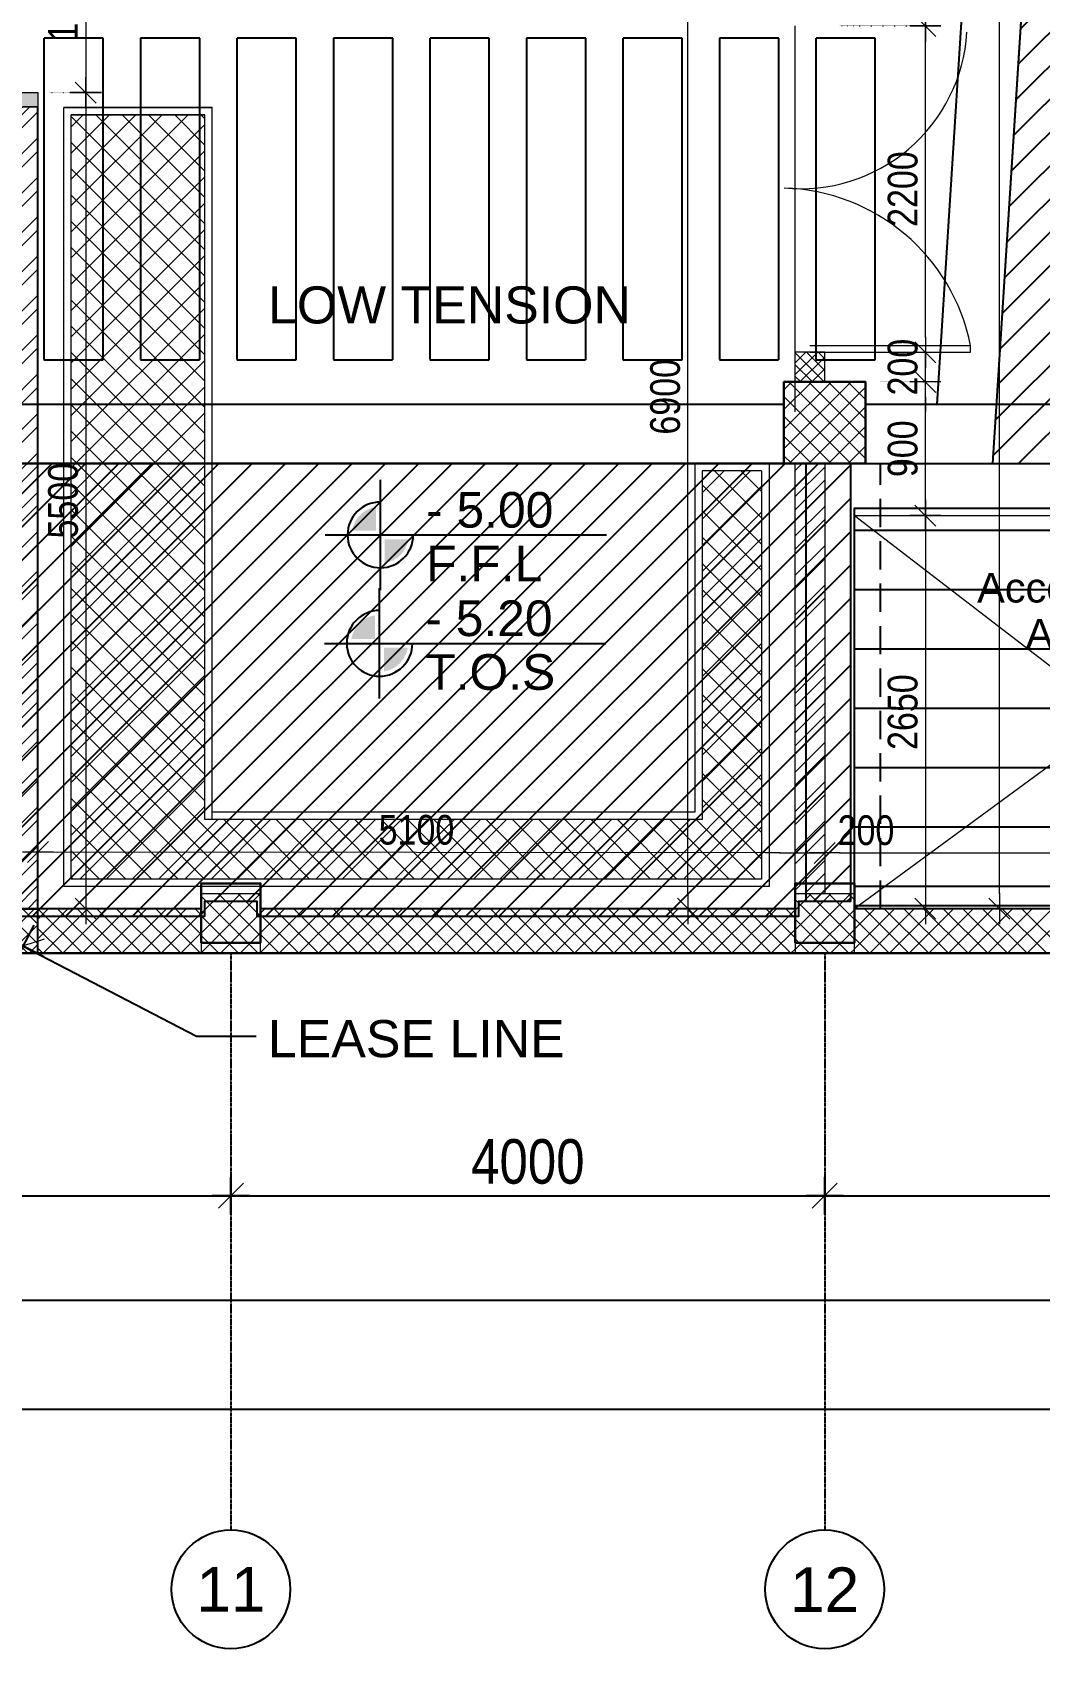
# Model space of a CAD drawing. Header units: inches. Extents: x 676944 to 1044153, y 326920 to 502369.
# Drawn here: x 739310 to 746095, y 361923 to 372816 of the extents above; entities that cross this region are included whole.
import ezdxf
from ezdxf.enums import TextEntityAlignment as Align

# ---------------------------------------------------------------- set-up
doc = ezdxf.new("R2010")
doc.units = ezdxf.units.IN
doc.header["$MEASUREMENT"] = 0
for name, pattern in [('CENTER', [50.8, 31.75, -6.35, 6.35, -6.35]), ('DASHED', [19.05, 12.7, -6.35]), ('DOT2', [3.175, 0, -3.175]), ('HIDDEN', [9.525, 6.35, -3.175])]:
    doc.linetypes.add(name, pattern=pattern)
for name, color, linetype, lineweight in [('A-BLOCK', 43, 'Continuous', 13), ('A-DIMENSION', 7, 'Continuous', 9), ('A-LEVEL', 181, 'Continuous', 9), ('wall hatch', 252, 'Continuous', 0)]:
    doc.layers.add(name, color=color, linetype=linetype, lineweight=lineweight)
for name, color, linetype in [('Axis', 9, 'CENTER'), ('dim-axis', 15, 'Continuous'), ('Layer3', 3, 'DASHED'), ('LEVELS', 181, 'Continuous'), ('S-BEAM', 2, 'Continuous'), ('S-COL-1', 7, 'Continuous'), ('S-HAT', 45, 'Continuous'), ('S-RIBS', 43, 'HIDDEN'), ('S-WALL', 1, 'Continuous'), ('TEXT', 181, 'Continuous'), ('THN', 1, 'Continuous')]:
    doc.layers.add(name, color=color, linetype=linetype)
doc.styles.add('ARIAL', font='ARIALN.TTF')
doc.styles.get("Standard").update_dxf_attribs({"font": 'arial.ttf'})
doc.styles.add('style1', font='arial.ttf')
doc.dimstyles.new('DIM-100', dxfattribs={"dimscale": 150, "dimtxt": 2, "dimasz": 1, "dimexe": 0.75, "dimexo": 1, "dimgap": 0.5, "dimtad": 1, "dimdec": 0, "dimzin": 11, "dimdsep": 46, "dimtxsty": 'ARIAL', "dimblk": 'R', "dimcen": 2.5, "dimdle": 1, "dimclrd": 256, "dimclre": 256, "dimclrt": 256, "dimazin": 0, "dimtfac": 1, "dimtdec": 0, "dimtix": 1, "dimtmove": 2, "dimatfit": 3, "dimldrblk": 'R', "dimtolj": 1, "dimtzin": 3, "dimlwd": -1, "dimlwe": 13, "dimarcsym": 0})
doc.dimstyles.get("Standard").update_dxf_attribs({"dimtxt": 0.18, "dimasz": 0.18, "dimexe": 0.18, "dimexo": 0.0625, "dimgap": 0.09, "dimtad": 0, "dimtih": 1, "dimtoh": 1, "dimdec": 4, "dimzin": 0, "dimdsep": 46, "dimtxsty": 'Standard', "dimcen": 0.09, "dimadec": 0, "dimazin": 0, "dimtfac": 1, "dimtdec": 4, "dimtofl": 0, "dimtmove": 0, "dimatfit": 3, "dimfxl": 1, "dimtolj": 1, "dimtzin": 0, "dimarcsym": 0})
pattern_1 = [(45, (500265.86, -209134.585), (-66.29126, 66.29126), []), (135, (500265.86, -209134.585), (-66.29126, -66.29126), [])]
pattern_2 = [(45, (393264, 521461.99), (-112.2532, 112.2532), [])]

# ---------------------------------------------------------------- blocks, each defined once
blk = doc.blocks.new('R')
for p, q in [((0, -1.05), (0, 1.05)), ((-1.05, 0), (1.05, 0))]:
    blk.add_line(p, q)
at = {"color": 4, "lineweight": 13}
blk.add_line((-0.707, -0.707), (0.707, 0.707), dxfattribs=at)
blk = doc.blocks.new('*D462')
at = {"layer": 'A-DIMENSION', "color": 254, "linetype": 'DOT2', "lineweight": 13, "transparency": 16777216}
for p, q in [((548359, 200134), (548359, 200109)), ((553459, 200128), (553459, 200103))]:
    blk.add_line(p, q, dxfattribs=at)
at = {"layer": 'A-DIMENSION', "color": 254, "transparency": 16777216}
blk.add_line((553359, 200028), (548459, 200034), dxfattribs=at)
at = {"layer": 'Defpoints', "color": 0, "transparency": 16777216}
for p in [(548359, 200034), (548359, 200034), (553459, 200028)]:
    blk.add_point(p, dxfattribs=at)
at = {"layer": 'A-DIMENSION', "color": 254, "transparency": 16777216, "xscale": 100, "yscale": 100, "zscale": 100}
for p, rotation in [((548359, 200034), 179.9359046068555), ((553459, 200028), 359.9359046068555)]:
    blk.add_blockref('R', p, dxfattribs=dict(at, rotation=rotation))
at = {"layer": 'A-DIMENSION', "color": 254, "transparency": 16777216, "insert": (550909, 200183), "char_height": 200, "attachment_point": 5, "rotation": 359.9359, "style": 'ARIAL'}
blk.add_mtext('\\A1;5100', dxfattribs=at)
blk = doc.blocks.new('level')
at = {"layer": 'LEVELS'}
for points in [[(42.7, 3.7), (22.8, 3.7, -0.325023), (42.7, 23.7)], [(70.2, -3.7), (50.2, -3.7), (50.2, -23.7, 0.325023)]]:
    blk.add_hatch(color=256, dxfattribs=at).paths.add_polyline_path(points)
for p, q in [((46.5, -46.5), (46.5, 46.5)), ((0, 0), (236.9, 0))]:
    blk.add_line(p, q, dxfattribs=at)
blk.add_arc((46.5, 0), 27.7, 90, 0, dxfattribs=at)
at = {"layer": 'LEVELS', "style": 'style1', "flags": 8}
for tag, p in [('+0.00', (85, 6.1)), ('F.F.L', (85, -39.1))]:
    blk.add_attdef(tag, p, '', height=30, dxfattribs=at)
blk = doc.blocks.new('*D421')
at = {"layer": 'A-DIMENSION', "color": 254, "linetype": 'DOT2', "lineweight": 13, "transparency": 16777216}
for p, q in [((553459, 200128), (553459, 200103)), ((553659, 200128), (553659, 200103))]:
    blk.add_line(p, q, dxfattribs=at)
at = {"layer": 'A-DIMENSION', "color": 254, "transparency": 16777216}
for p, q in [((553359, 200028), (553259, 200028)), ((553459, 200028), (553659, 200028)), ((553759, 200028), (553859, 200028))]:
    blk.add_line(p, q, dxfattribs=at)
at = {"layer": 'Defpoints', "color": 0, "transparency": 16777216}
for p in [(553459, 200028), (553659, 200028), (553659, 200028)]:
    blk.add_point(p, dxfattribs=at)
at = {"layer": 'A-DIMENSION', "color": 254, "transparency": 16777216, "xscale": 100, "yscale": 100, "zscale": 100}
blk.add_blockref('R', (553459, 200028), dxfattribs=at)
at = {"layer": 'A-DIMENSION', "color": 254, "transparency": 16777216, "xscale": 100, "yscale": 100, "zscale": 100, "rotation": 180}
blk.add_blockref('R', (553659, 200028), dxfattribs=at)
at = {"layer": 'A-DIMENSION', "color": 254, "transparency": 16777216, "insert": (553937, 200180), "char_height": 200, "attachment_point": 5, "style": 'ARIAL'}
blk.add_mtext('\\A1;200', dxfattribs=at)
blk = doc.blocks.new('*D422')
at = {"layer": 'A-DIMENSION', "color": 254, "linetype": 'DOT2', "lineweight": 13, "transparency": 16777216}
for p, q in [((553959, 202302), (554412, 202302)), ((553959, 199652), (554412, 199652))]:
    blk.add_line(p, q, dxfattribs=at)
at = {"layer": 'A-DIMENSION', "color": 254, "transparency": 16777216}
blk.add_line((554337, 202202), (554337, 199752), dxfattribs=at)
at = {"layer": 'Defpoints', "color": 0, "transparency": 16777216}
for p in [(553859, 202302), (553859, 199652), (554337, 199652)]:
    blk.add_point(p, dxfattribs=at)
at = {"layer": 'A-DIMENSION', "color": 254, "transparency": 16777216, "xscale": 100, "yscale": 100, "zscale": 100}
for p, rotation in [((554337, 202302), 90), ((554337, 199652), 270)]:
    blk.add_blockref('R', p, dxfattribs=dict(at, rotation=rotation))
at = {"layer": 'A-DIMENSION', "color": 254, "transparency": 16777216, "insert": (554185, 200977), "char_height": 200, "attachment_point": 5, "rotation": 90, "style": 'ARIAL'}
blk.add_mtext('\\A1;2650', dxfattribs=at)
blk = doc.blocks.new('*D433')
at = {"layer": 'A-DIMENSION', "color": 254, "linetype": 'DOT2', "lineweight": 13, "transparency": 16777216}
for p, q in [((553659, 200128), (553659, 200103)), ((557584, 199452), (557584, 200103))]:
    blk.add_line(p, q, dxfattribs=at)
at = {"layer": 'A-DIMENSION', "color": 254, "transparency": 16777216}
blk.add_line((553759, 200028), (557484, 200028), dxfattribs=at)
at = {"layer": 'Defpoints', "color": 0, "transparency": 16777216}
for p in [(553659, 200028), (557584, 200028), (557584, 199352)]:
    blk.add_point(p, dxfattribs=at)
at = {"layer": 'A-DIMENSION', "color": 254, "transparency": 16777216, "xscale": 100, "yscale": 100, "zscale": 100, "rotation": 180}
blk.add_blockref('R', (553659, 200028), dxfattribs=at)
at = {"layer": 'A-DIMENSION', "color": 254, "transparency": 16777216, "xscale": 100, "yscale": 100, "zscale": 100}
blk.add_blockref('R', (557584, 200028), dxfattribs=at)
at = {"layer": 'A-DIMENSION', "color": 254, "transparency": 16777216, "insert": (555621, 200180), "char_height": 200, "attachment_point": 5, "style": 'ARIAL'}
blk.add_mtext('\\A1;3925', dxfattribs=at)
blk = doc.blocks.new('*D434')
at = {"layer": 'A-DIMENSION', "color": 254, "linetype": 'DOT2', "lineweight": 13, "transparency": 16777216}
for p, q in [((554034, 203202), (554412, 203202)), ((553959, 202302), (554412, 202302))]:
    blk.add_line(p, q, dxfattribs=at)
at = {"layer": 'A-DIMENSION', "color": 254, "transparency": 16777216}
blk.add_line((554337, 202402), (554337, 203102), dxfattribs=at)
at = {"layer": 'Defpoints', "color": 0, "transparency": 16777216}
for p in [(553934, 203202), (554337, 203202), (553859, 202302)]:
    blk.add_point(p, dxfattribs=at)
at = {"layer": 'A-DIMENSION', "color": 254, "transparency": 16777216, "xscale": 100, "yscale": 100, "zscale": 100}
for p, rotation in [((554337, 203202), 90), ((554337, 202302), 270)]:
    blk.add_blockref('R', p, dxfattribs=dict(at, rotation=rotation))
at = {"layer": 'A-DIMENSION', "color": 254, "transparency": 16777216, "insert": (554185, 202752), "char_height": 200, "attachment_point": 5, "rotation": 90, "style": 'ARIAL'}
blk.add_mtext('\\A1;900', dxfattribs=at)
blk = doc.blocks.new('*D435')
at = {"layer": 'A-DIMENSION', "color": 254, "linetype": 'DOT2', "lineweight": 13, "transparency": 16777216}
for p, q in [((553784, 205602), (554412, 205602)), ((554034, 203402), (554412, 203402))]:
    blk.add_line(p, q, dxfattribs=at)
at = {"layer": 'A-DIMENSION', "color": 254, "transparency": 16777216}
blk.add_line((554337, 203502), (554337, 205502), dxfattribs=at)
at = {"layer": 'Defpoints', "color": 0, "transparency": 16777216}
for p in [(553684, 205602), (554337, 205602), (553934, 203402)]:
    blk.add_point(p, dxfattribs=at)
at = {"layer": 'A-DIMENSION', "color": 254, "transparency": 16777216, "xscale": 100, "yscale": 100, "zscale": 100}
for p, rotation in [((554337, 205602), 90), ((554337, 203402), 270)]:
    blk.add_blockref('R', p, dxfattribs=dict(at, rotation=rotation))
at = {"layer": 'A-DIMENSION', "color": 254, "transparency": 16777216, "insert": (554185, 204502), "char_height": 200, "attachment_point": 5, "rotation": 90, "style": 'ARIAL'}
blk.add_mtext('\\A1;2200', dxfattribs=at)
blk = doc.blocks.new('*D436')
at = {"layer": 'A-DIMENSION', "color": 254, "linetype": 'DOT2', "lineweight": 13, "transparency": 16777216}
for p, q in [((553759, 207252), (554412, 207252)), ((553759, 205602), (554412, 205602))]:
    blk.add_line(p, q, dxfattribs=at)
at = {"layer": 'A-DIMENSION', "color": 254, "transparency": 16777216}
blk.add_line((554337, 205702), (554337, 207152), dxfattribs=at)
at = {"layer": 'Defpoints', "color": 0, "transparency": 16777216}
for p in [(553659, 207252), (554337, 207252), (553659, 205602)]:
    blk.add_point(p, dxfattribs=at)
at = {"layer": 'A-DIMENSION', "color": 254, "transparency": 16777216, "xscale": 100, "yscale": 100, "zscale": 100}
for p, rotation in [((554337, 207252), 90), ((554337, 205602), 270)]:
    blk.add_blockref('R', p, dxfattribs=dict(at, rotation=rotation))
at = {"layer": 'A-DIMENSION', "color": 254, "transparency": 16777216, "insert": (554185, 206427), "char_height": 200, "attachment_point": 5, "rotation": 90, "style": 'ARIAL'}
blk.add_mtext('\\A1;1650', dxfattribs=at)
blk = doc.blocks.new('*D440')
at = {"layer": 'A-DIMENSION', "color": 254, "linetype": 'DOT2', "lineweight": 13, "transparency": 16777216}
for p, q in [((552504, 206552), (552812, 206552)), ((552506, 199652), (552812, 199652))]:
    blk.add_line(p, q, dxfattribs=at)
at = {"layer": 'A-DIMENSION', "color": 254, "transparency": 16777216}
blk.add_line((552737, 199752), (552737, 206452), dxfattribs=at)
at = {"layer": 'Defpoints', "color": 0, "transparency": 16777216}
for p in [(552404, 206552), (552737, 206552), (552406, 199652)]:
    blk.add_point(p, dxfattribs=at)
at = {"layer": 'A-DIMENSION', "color": 254, "transparency": 16777216, "xscale": 100, "yscale": 100, "zscale": 100}
for p, rotation in [((552737, 206552), 90), ((552737, 199652), 270)]:
    blk.add_blockref('R', p, dxfattribs=dict(at, rotation=rotation))
at = {"layer": 'A-DIMENSION', "color": 254, "transparency": 16777216, "insert": (552585, 203102), "char_height": 200, "attachment_point": 5, "rotation": 90, "style": 'ARIAL'}
blk.add_mtext('\\A1;6900', dxfattribs=at)
blk = doc.blocks.new('*D513')
at = {"layer": 'A-DIMENSION', "color": 254, "linetype": 'DOT2', "lineweight": 13, "transparency": 16777216}
for p, q in [((548434, 206352), (548756, 206352)), ((548434, 205152), (548756, 205152))]:
    blk.add_line(p, q, dxfattribs=at)
at = {"layer": 'A-DIMENSION', "color": 254, "transparency": 16777216}
blk.add_line((548681, 206252), (548681, 205252), dxfattribs=at)
at = {"layer": 'Defpoints', "color": 0, "transparency": 16777216}
for p in [(548334, 206352), (548334, 205152), (548681, 205152)]:
    blk.add_point(p, dxfattribs=at)
at = {"layer": 'A-DIMENSION', "color": 254, "transparency": 16777216, "xscale": 100, "yscale": 100, "zscale": 100}
for p, rotation in [((548681, 206352), 90), ((548681, 205152), 270)]:
    blk.add_blockref('R', p, dxfattribs=dict(at, rotation=rotation))
at = {"layer": 'A-DIMENSION', "color": 254, "transparency": 16777216, "insert": (548529, 205752), "char_height": 200, "attachment_point": 5, "rotation": 90, "style": 'ARIAL'}
blk.add_mtext('\\A1;1200', dxfattribs=at)
blk = doc.blocks.new('*D514')
at = {"layer": 'A-DIMENSION', "color": 254, "linetype": 'DOT2', "lineweight": 13, "transparency": 16777216}
for p, q in [((548434, 205152), (548756, 205152)), ((548585, 199652), (548606, 199652))]:
    blk.add_line(p, q, dxfattribs=at)
at = {"layer": 'A-DIMENSION', "color": 254, "transparency": 16777216}
blk.add_line((548681, 205052), (548681, 199752), dxfattribs=at)
at = {"layer": 'Defpoints', "color": 0, "transparency": 16777216}
for p in [(548334, 205152), (548681, 199652), (548685, 199652)]:
    blk.add_point(p, dxfattribs=at)
at = {"layer": 'A-DIMENSION', "color": 254, "transparency": 16777216, "xscale": 100, "yscale": 100, "zscale": 100}
for p, rotation in [((548681, 205152), 90), ((548681, 199652), 270)]:
    blk.add_blockref('R', p, dxfattribs=dict(at, rotation=rotation))
at = {"layer": 'A-DIMENSION', "color": 254, "transparency": 16777216, "insert": (548529, 202402), "char_height": 200, "attachment_point": 5, "rotation": 90, "style": 'ARIAL'}
blk.add_mtext('\\A1;5500', dxfattribs=at)
blk = doc.blocks.new('*D395')
at = {"layer": 'A-DIMENSION', "color": 254, "linetype": 'DOT2', "lineweight": 13, "transparency": 16777216}
for p, q in [((554743, 220213), (554761, 220213)), ((554930, 199652), (554911, 199652))]:
    blk.add_line(p, q, dxfattribs=at)
at = {"layer": 'A-DIMENSION', "color": 254, "transparency": 16777216}
blk.add_line((554836, 199752), (554836, 220113), dxfattribs=at)
at = {"layer": 'Defpoints', "color": 0, "transparency": 16777216}
for p in [(554836, 220213), (554843, 220213), (554830, 199652)]:
    blk.add_point(p, dxfattribs=at)
at = {"layer": 'A-DIMENSION', "color": 254, "transparency": 16777216, "xscale": 100, "yscale": 100, "zscale": 100}
for p, rotation in [((554836, 220213), 90), ((554836, 199652), 270)]:
    blk.add_blockref('R', p, dxfattribs=dict(at, rotation=rotation))
at = {"layer": 'A-DIMENSION', "color": 254, "transparency": 16777216, "insert": (554684, 209932), "char_height": 200, "attachment_point": 5, "rotation": 90, "style": 'ARIAL'}
blk.add_mtext('\\A1;20560', dxfattribs=at)
blk = doc.blocks.new('*D394')
at = {"layer": 'A-DIMENSION', "color": 254, "transparency": 16777216}
for p, q in [((554337, 203502), (554337, 203602)), ((554337, 203202), (554337, 203402)), ((554337, 203102), (554337, 203002))]:
    blk.add_line(p, q, dxfattribs=at)
at = {"layer": 'A-DIMENSION', "color": 254, "linetype": 'DOT2', "lineweight": 13, "transparency": 16777216}
for p, q in [((554332, 203402), (554412, 203402)), ((554034, 203202), (554412, 203202))]:
    blk.add_line(p, q, dxfattribs=at)
at = {"layer": 'Defpoints', "color": 0, "transparency": 16777216}
for p in [(554232, 203402), (554337, 203402), (553934, 203202)]:
    blk.add_point(p, dxfattribs=at)
at = {"layer": 'A-DIMENSION', "color": 254, "transparency": 16777216, "xscale": 100, "yscale": 100, "zscale": 100}
for p, rotation in [((554337, 203402), 270), ((554337, 203202), 90)]:
    blk.add_blockref('R', p, dxfattribs=dict(at, rotation=rotation))
at = {"layer": 'A-DIMENSION', "color": 254, "transparency": 16777216, "insert": (554185, 203302), "char_height": 200, "attachment_point": 5, "rotation": 90, "style": 'ARIAL'}
blk.add_mtext('\\A1;200', dxfattribs=at)
blk = doc.blocks.new('*D359')
at = {"layer": 'Defpoints', "color": 0, "transparency": 16777216}
for p in [(203739, 412524), (251664, 412600), (251664, 412524)]:
    blk.add_point(p, dxfattribs=at)
at = {"layer": 'dim-axis', "linetype": 'DOT2', "lineweight": 13, "transparency": 16777216}
for p, q in [((203739, 412674), (203739, 412712)), ((251664, 412674), (251664, 412712))]:
    blk.add_line(p, q, dxfattribs=at)
at = {"layer": 'dim-axis', "transparency": 16777216}
blk.add_line((203859, 412600), (251544, 412600), dxfattribs=at)
at = {"layer": 'dim-axis', "transparency": 16777216, "xscale": 120, "yscale": 120, "zscale": 120, "rotation": 180}
blk.add_blockref('R', (203739, 412600), dxfattribs=at)
at = {"layer": 'dim-axis', "transparency": 16777216, "xscale": 120, "yscale": 120, "zscale": 120}
blk.add_blockref('R', (251664, 412600), dxfattribs=at)
at = {"layer": 'dim-axis', "transparency": 16777216, "insert": (227701, 412828), "char_height": 300, "attachment_point": 5, "style": 'ARIAL'}
blk.add_mtext('\\A1;47925', dxfattribs=at)
blk = doc.blocks.new('*D360')
at = {"layer": 'Defpoints', "color": 0, "transparency": 16777216}
for p in [(201546, 411788), (251664, 411864), (251664, 411788)]:
    blk.add_point(p, dxfattribs=at)
at = {"layer": 'dim-axis', "linetype": 'DOT2', "lineweight": 13, "transparency": 16777216}
for p, q in [((201546, 411938), (201546, 411976)), ((251664, 411938), (251664, 411976))]:
    blk.add_line(p, q, dxfattribs=at)
at = {"layer": 'dim-axis', "transparency": 16777216}
blk.add_line((201666, 411864), (251544, 411864), dxfattribs=at)
at = {"layer": 'dim-axis', "transparency": 16777216, "xscale": 120, "yscale": 120, "zscale": 120, "rotation": 180}
blk.add_blockref('R', (201546, 411864), dxfattribs=at)
at = {"layer": 'dim-axis', "transparency": 16777216, "xscale": 120, "yscale": 120, "zscale": 120}
blk.add_blockref('R', (251664, 411864), dxfattribs=at)
at = {"layer": 'dim-axis', "transparency": 16777216, "insert": (226605, 412092), "char_height": 300, "attachment_point": 5, "style": 'ARIAL'}
blk.add_mtext('\\A1;50118', dxfattribs=at)
blk = doc.blocks.new('*D373')
at = {"layer": 'Defpoints', "color": 0, "transparency": 16777216}
for p in [(239739, 414252), (243739, 414252), (243739, 413303)]:
    blk.add_point(p, dxfattribs=at)
at = {"layer": 'dim-axis', "linetype": 'DOT2', "lineweight": 13, "transparency": 16777216}
for p, q in [((239739, 414102), (239739, 413191)), ((243739, 414102), (243739, 413191))]:
    blk.add_line(p, q, dxfattribs=at)
at = {"layer": 'dim-axis', "transparency": 16777216}
blk.add_line((239859, 413303), (243619, 413303), dxfattribs=at)
at = {"layer": 'dim-axis', "transparency": 16777216, "xscale": 120, "yscale": 120, "zscale": 120, "rotation": 180}
blk.add_blockref('R', (239739, 413303), dxfattribs=at)
at = {"layer": 'dim-axis', "transparency": 16777216, "xscale": 120, "yscale": 120, "zscale": 120}
blk.add_blockref('R', (243739, 413303), dxfattribs=at)
at = {"layer": 'dim-axis', "transparency": 16777216, "insert": (241739, 413532), "char_height": 300, "attachment_point": 5, "style": 'ARIAL'}
blk.add_mtext('\\A1;4000', dxfattribs=at)
blk = doc.blocks.new('*D374')
at = {"layer": 'Defpoints', "color": 0, "transparency": 16777216}
for p in [(243739, 414252), (247739, 414252), (247739, 413303)]:
    blk.add_point(p, dxfattribs=at)
at = {"layer": 'dim-axis', "linetype": 'DOT2', "lineweight": 13, "transparency": 16777216}
for p, q in [((243739, 414102), (243739, 413191)), ((247739, 414102), (247739, 413191))]:
    blk.add_line(p, q, dxfattribs=at)
at = {"layer": 'dim-axis', "transparency": 16777216}
blk.add_line((243859, 413303), (247619, 413303), dxfattribs=at)
at = {"layer": 'dim-axis', "transparency": 16777216, "xscale": 120, "yscale": 120, "zscale": 120, "rotation": 180}
blk.add_blockref('R', (243739, 413303), dxfattribs=at)
at = {"layer": 'dim-axis', "transparency": 16777216, "xscale": 120, "yscale": 120, "zscale": 120}
blk.add_blockref('R', (247739, 413303), dxfattribs=at)
at = {"layer": 'dim-axis', "transparency": 16777216, "insert": (245739, 413532), "char_height": 300, "attachment_point": 5, "style": 'ARIAL'}
blk.add_mtext('\\A1;4000', dxfattribs=at)
blk = doc.blocks.new('*D375')
at = {"layer": 'Defpoints', "color": 0, "transparency": 16777216}
for p in [(251663, 414937), (247739, 414252), (251663, 413303)]:
    blk.add_point(p, dxfattribs=at)
at = {"layer": 'dim-axis', "linetype": 'DOT2', "lineweight": 13, "transparency": 16777216}
for p, q in [((251663, 414787), (251663, 413191)), ((247739, 414102), (247739, 413191))]:
    blk.add_line(p, q, dxfattribs=at)
at = {"layer": 'dim-axis', "transparency": 16777216}
blk.add_line((247859, 413303), (251543, 413303), dxfattribs=at)
at = {"layer": 'dim-axis', "transparency": 16777216, "xscale": 120, "yscale": 120, "zscale": 120, "rotation": 180}
blk.add_blockref('R', (247739, 413303), dxfattribs=at)
at = {"layer": 'dim-axis', "transparency": 16777216, "xscale": 120, "yscale": 120, "zscale": 120}
blk.add_blockref('R', (251663, 413303), dxfattribs=at)
at = {"layer": 'dim-axis', "transparency": 16777216, "insert": (249701, 413532), "char_height": 300, "attachment_point": 5, "style": 'ARIAL'}
blk.add_mtext('\\A1;3925', dxfattribs=at)
blk = doc.blocks.new('CEILING PLAN')
at = {"layer": 'S-HAT'}
h = blk.add_hatch(dxfattribs=at)
h.set_pattern_fill('ANSI31', color=254, scale=50, style=0)
h.set_pattern_definition(pattern_2)
h.paths.add_polyline_path([(436418, 465254), (437484, 465186), (437662, 468150), (437618, 468152), (437641, 468502), (437740, 468495), (437988, 472350), (437888, 472356), (437910, 472706), (437960, 472702), (438185, 476200), (438257, 476554), (438158, 476560), (438161, 476612), (435528, 476987), (434133, 455223), (436839, 455223), (436816, 455646), (436865, 455623), (437087, 459093), (436987, 459099), (437013, 459498), (437113, 459492), (437397, 463140), (437347, 463143), (437414, 464189), (436354, 464257)])
h = blk.add_hatch(dxfattribs=at)
h.set_pattern_fill('ANSI31', color=254, scale=50, style=0)
h.set_pattern_definition(pattern_2)
h.paths.add_polyline_path([(387566, 455223), (387516, 455223), (387316, 455223), (387265, 455223), (387246, 454923), (387066, 452173), (388828, 452173), (388828, 452273), (389178, 452273), (389178, 452173), (392828, 452173), (392828, 452273), (393178, 452273), (393178, 452173), (396828, 452173), (396828, 452273), (397178, 452273), (397178, 452173), (400828, 452173), (400828, 452273), (401178, 452273), (401178, 452173), (404828, 452173), (404828, 452273), (405178, 452273), (405178, 452173), (408828, 452173), (408828, 452273), (409178, 452273), (409178, 452173), (412828, 452173), (412828, 452273), (413178, 452273), (413178, 452173), (416828, 452173), (416828, 452273), (417178, 452273), (417178, 452173), (420828, 452173), (420828, 452273), (421178, 452273), (421178, 452173), (424828, 452173), (424828, 452273), (425178, 452273), (425178, 452173), (428828, 452173), (428828, 452273), (429178, 452273), (429178, 452173), (432828, 452173), (432828, 452273), (433178, 452273), (433178, 455223)])
h = blk.add_hatch(dxfattribs=at)
h.set_pattern_fill('_USER', color=254, scale=400, pattern_type=0)
h.set_pattern_definition([(0, (393264, 521462), (0, 400), [])])
h.paths.add_polyline_path([(436828, 452243), (437000, 454923), (433203, 454923), (433203, 452243)])
at = {"layer": 'Layer3', "color": 254, "linetype": 'HIDDEN'}
blk.add_line((433243, 454923), (436820, 454923), dxfattribs=at)
at = {"layer": 'S-BEAM', "color": 254, "linetype": 'ByBlock'}
for p, q in [((434245, 463223), (433758, 455623)), ((434646, 463223), (434133, 455223))]:
    blk.add_line(p, q, dxfattribs=at)
at = {"layer": 'S-BEAM', "color": 254}
for p, q in [((425328, 455623), (432728, 455623)), ((433278, 455623), (436865, 455623)), ((387315, 455223), (436839, 455223)), ((432878, 452273), (432878, 455223)), ((433178, 452273), (433178, 455223))]:
    blk.add_line(p, q, dxfattribs=at)
at = {"layer": 'S-BEAM', "color": 254, "linetype": 'HIDDEN', "ltscale": 30}
blk.add_line((433378, 452223), (433378, 455223), dxfattribs=at)
at = {"layer": 'S-COL-1', "color": 254, "lineweight": 30}
for points in [[(432728, 455223), (433278, 455223), (433278, 455773), (432728, 455773)], [(428803, 451993), (429203, 451993), (429203, 452393), (428803, 452393)], [(432803, 451993), (433203, 451993), (433203, 452393), (432803, 452393)]]:
    blk.add_lwpolyline(points, close=True, dxfattribs=at)
at = {"layer": 'S-HAT', "color": 254}
for points in [[(435528, 476987), (434133, 455223), (436839, 455223), (436885, 455941), (436885, 455941), (437087, 459093), (436987, 459099), (437013, 459498), (437113, 459492), (437397, 463140), (437347, 463143), (437392, 463842)], [(417178, 452173), (420828, 452173), (420828, 452273), (421178, 452273), (421178, 452173), (424828, 452173), (424828, 452273), (425178, 452273), (425178, 452173), (428828, 452173), (428828, 452273), (429178, 452273), (429178, 452173), (432828, 452173), (432828, 452273), (433178, 452273), (433178, 455223), (432728, 455223), (387566, 455223)]]:
    blk.add_lwpolyline(points, dxfattribs=at)
at = {"layer": 'S-RIBS', "color": 254, "ltscale": 0.4}
for points in [[(428143, 458090), (427743, 458090), (427743, 455923), (428143, 455923)], [(428793, 458090), (428393, 458090), (428393, 455923), (428793, 455923)], [(429443, 458090), (429043, 458090), (429043, 455923), (429443, 455923)], [(430093, 458090), (429693, 458090), (429693, 455923), (430093, 455923)], [(430743, 458090), (430343, 458090), (430343, 455923), (430743, 455923)], [(431393, 458090), (430993, 458090), (430993, 455923), (431393, 455923)], [(432043, 458090), (431643, 458090), (431643, 455923), (432043, 455923)], [(432693, 458090), (432293, 458090), (432293, 455923), (432693, 455923)], [(433343, 458090), (432943, 458090), (432943, 455923), (433343, 455923)]]:
    blk.add_lwpolyline(points, close=True, dxfattribs=at)
at = {"layer": 'S-WALL', "color": 254}
blk.add_lwpolyline([(436928, 451923), (386799, 451923), (389094, 486949), (438720, 479866)], close=True, dxfattribs=at)
for points in [[(436839, 455223), (436647, 452223), (433203, 452223)], [(428803, 452223), (425203, 452223)], [(432803, 452223), (429203, 452223)]]:
    blk.add_lwpolyline(points, dxfattribs=at)
at = {"layer": 'THN', "color": 254}
blk.add_lwpolyline([(437000, 454923), (436828, 452243), (433203, 452243), (433203, 454923)], close=True, dxfattribs=at)
blk = doc.blocks.new('SDFGBS')
at = {"layer": 'A-DIMENSION'}
h = blk.add_hatch(dxfattribs=at)
h.set_pattern_fill('ANSI35', color=254, scale=500)
h.set_pattern_definition([(45, (552314.21, 217329.53), (-88.3883, 88.3883), []), (45, (552402.6, 217329.53), (-88.3883, 88.3883), [156.25, -31.25, 0, -31.25])])
edge = h.paths.add_edge_path(flags=17)
edge.add_line((553946.3, 227821), (553748.4, 227849.3))
edge.add_line((553748.4, 227849.3), (552636.7, 220060.7))
edge.add_line((552636.7, 220060.7), (552850.2, 220030.2))
edge.add_line((552850.2, 220030.2), (553946.3, 227821))
edge.add_line((553946.3, 227821), (553748.4, 227849.3))
h.paths.add_polyline_path([(553946.3, 227821), (553748.4, 227849.3), (552636.7, 220060.7), (552850.2, 220030.2)], flags=17)
h.paths.add_polyline_path([(552122.2, 216511.9), (552150.4, 216709.9), (548158.7, 217279.6), (548158.7, 217118.1), (548158.7, 217081.1), (548158.7, 206352.4), (548358.7, 206352.4), (548358.7, 217049)])
h.paths.add_polyline_path([(552440.3, 217325.1), (552242.3, 217353.3), (552206.9, 217105.8), (552404.9, 217077.6)])
h.paths.add_polyline_path([(548158.7, 205052.4), (548358.7, 205055.3), (548358.7, 205152.4), (548158.7, 205152.4)])
h = blk.add_hatch(dxfattribs=at)
h.set_pattern_fill('ANSI37', color=254, scale=1000)
h.set_pattern_definition([(45, (-9484.03, -205049.73), (-88.388348, 88.388348), []), (135, (-9484.03, -205049.73), (-88.388348, -88.388348), [])])
h.paths.add_polyline_path([(553233.7, 202602.4), (553233.7, 199852.4), (548583.7, 199852.4), (548583.7, 205002.4), (549483.7, 205002.4), (549483.7, 200252.4), (552833.7, 200252.4), (552833.7, 202602.4)])
h = blk.add_hatch(dxfattribs=at)
h.set_pattern_fill('ANSI37,_O', color=254, scale=450)
h.set_pattern_definition([(45, (500265.856, -209134.585), (-39.7747564, 39.7747564), []), (135, (500265.856, -209134.585), (-39.7747564, -39.7747564), [])])
h.paths.add_polyline_path([(553658.7, 203402.4), (553458.7, 203402.4), (553458.7, 203202.4), (553658.7, 203202.4)])
h = blk.add_hatch(dxfattribs=at)
h.set_pattern_fill('ANSI37', color=254, scale=750)
h.set_pattern_definition(pattern_1)
h.paths.add_polyline_path([(553384.4, 202652.4), (553934.4, 202652.4), (553934.4, 203202.4), (553384.4, 203202.4)])
h = blk.add_hatch(dxfattribs=at)
h.set_pattern_fill('ANSI32', color=254, scale=500)
h.set_pattern_definition([(45, (500265.86, -209134.59), (-132.58252, 132.58252), []), (45, (500354.24, -209134.59), (-132.58252, 132.58252), [])])
h.paths.add_polyline_path([(553458.7, 199752.4), (553658.1, 199744.5), (553658.1, 202644.5), (553458.7, 202652.4)])
h = blk.add_hatch(dxfattribs=at)
h.set_pattern_fill('ANSI37', color=254, scale=750)
h.set_pattern_definition([(45, (500265.23, -209134.585), (-66.29126, 66.29126), []), (135, (500265.23, -209134.585), (-66.29126, -66.29126), [])])
h.paths.add_polyline_path([(549458.7, 199352.4), (549858.7, 199352.4), (549858.7, 199752.4), (549458.7, 199752.4)])
h = blk.add_hatch(dxfattribs=at)
h.set_pattern_fill('ANSI37', color=254, scale=750)
h.set_pattern_definition(pattern_1)
h.paths.add_polyline_path([(553459.4, 199352.4), (553859.4, 199352.4), (553859.4, 199752.4), (553459.4, 199752.4)])
at = {"color": 254, "linetype": 'Continuous', "ltscale": 100}
blk.add_lwpolyline([(548358.7, 199352.4), (548358.7, 205055.3), (548158.7, 205052.4), (546609.2, 205052.4), (546609.2, 211052.4), (542748.5, 211052.4), (542748.5, 217853.6), (543751.9, 217706.5), (543785.2, 217903.8), (544329.2, 221715.1), (545372.1, 229020.7), (545414.4, 229317.7), (509749.2, 234378), (508982.7, 222668.9), (530759.5, 219560.9), (530757.7, 213002.3), (529859.4, 213002.3), (529859.4, 212802.4), (529859.4, 209552.4), (521809.4, 209552.4), (521809.4, 209352.4), (521809.4, 199352.4), (548358.7, 199352.4)], dxfattribs=at)
at = {"layer": 'A-DIMENSION', "color": 254}
for p, q in [((553458.7, 205602.4), (553458.7, 203000.2)), ((548358.7, 205152.4), (548358.7, 199652.4)), ((548533.7, 199802.4), (548533.7, 205052.4)), ((548533.7, 205052.4), (549533.7, 205052.4)), ((548533.7, 199802.4), (548533.7, 205052.4)), ((549533.7, 205052.4), (548533.7, 205052.4)), ((549533.7, 200302.4), (549533.7, 205052.4)), ((549533.7, 200252.4), (549533.7, 205052.4)), ((548583.7, 199852.4), (548583.7, 205002.4)), ((548583.7, 205002.4), (549483.7, 205002.4)), ((548583.7, 199852.4), (548583.7, 205002.4)), ((549483.7, 205002.4), (548583.7, 205002.4)), ((549483.7, 200252.4), (549483.7, 205002.4)), ((549483.7, 200252.4), (549483.7, 205002.4)), ((552783.7, 202652.4), (552783.7, 200302.4)), ((553283.7, 202652.4), (552783.7, 202652.4)), ((553283.7, 202652.4), (553283.7, 199802.4)), ((553458.7, 202652.4), (553458.7, 199752.4)), ((553658.7, 202652.4), (553658.7, 199752.4)), ((552833.7, 202602.4), (552833.7, 200252.4)), ((553233.7, 202602.4), (552833.7, 202602.4)), ((553233.7, 202602.4), (553233.7, 199852.4)), ((557472.1, 202302.4), (553859.4, 199652.4)), ((553859.4, 202302.4), (557302.7, 199652.4)), ((552833.7, 200252.4), (549483.7, 200252.4)), ((552833.7, 200252.4), (549483.7, 200252.4)), ((552783.7, 200302.4), (549533.7, 200302.4)), ((552783.7, 200302.4), (549533.7, 200302.4)), ((553283.7, 199802.4), (548533.7, 199802.4)), ((553283.7, 199802.4), (548533.7, 199802.4)), ((553233.7, 199852.4), (548583.7, 199852.4)), ((553233.7, 199852.4), (548583.7, 199852.4)), ((548658.2, 199352.4), (548358.2, 199652.4)), ((548358.7, 199582.8), (548428.4, 199652.4)), ((548358.7, 199450.2), (548561, 199652.4)), ((548393.6, 199352.4), (548693.6, 199652.4)), ((548790.8, 199352.4), (548490.8, 199652.4)), ((548526.2, 199352.4), (548826.2, 199652.4)), ((548923.4, 199352.4), (548623.4, 199652.4)), ((548658.7, 199352.4), (548958.7, 199652.4)), ((549056, 199352.4), (548756, 199652.4)), ((548791.3, 199352.4), (549091.3, 199652.4)), ((549188.5, 199352.4), (548888.5, 199652.4)), ((548923.9, 199352.4), (549223.9, 199652.4)), ((549321.1, 199352.4), (549021.1, 199652.4)), ((549056.5, 199352.4), (549356.5, 199652.4)), ((549453.7, 199352.4), (549153.7, 199652.4)), ((549189.1, 199352.4), (549459.4, 199622.7)), ((549459.4, 199479.3), (549286.3, 199652.4)), ((549459.4, 199611.9), (549418.9, 199652.4)), ((549859.4, 199625), (549886.8, 199652.4)), ((549859.4, 199492.4), (550019.4, 199652.4)), ((549859.4, 199359.8), (550152, 199652.4)), ((550116.6, 199352.4), (549859.4, 199609.7)), ((550249.2, 199352.4), (549949.2, 199652.4)), ((549984.6, 199352.4), (550284.6, 199652.4)), ((550381.8, 199352.4), (550081.8, 199652.4)), ((550117.2, 199352.4), (550417.2, 199652.4)), ((550514.4, 199352.4), (550214.4, 199652.4)), ((550249.7, 199352.4), (550549.7, 199652.4)), ((550646.9, 199352.4), (550346.9, 199652.4)), ((550382.3, 199352.4), (550682.3, 199652.4)), ((550779.5, 199352.4), (550479.5, 199652.4)), ((550514.9, 199352.4), (550814.9, 199652.4)), ((550912.1, 199352.4), (550612.1, 199652.4)), ((550647.5, 199352.4), (550947.5, 199652.4)), ((551044.7, 199352.4), (550744.7, 199652.4)), ((550780.1, 199352.4), (551080.1, 199652.4)), ((551177.3, 199352.4), (550877.3, 199652.4)), ((550912.6, 199352.4), (551212.6, 199652.4)), ((551309.9, 199352.4), (551009.9, 199652.4)), ((551045.2, 199352.4), (551345.2, 199652.4)), ((551442.4, 199352.4), (551142.4, 199652.4)), ((551177.8, 199352.4), (551477.8, 199652.4)), ((551575, 199352.4), (551275, 199652.4)), ((551310.4, 199352.4), (551610.4, 199652.4)), ((551707.6, 199352.4), (551407.6, 199652.4)), ((551443, 199352.4), (551743, 199652.4)), ((551840.2, 199352.4), (551540.2, 199652.4)), ((551575.6, 199352.4), (551875.6, 199652.4)), ((551972.8, 199352.4), (551672.8, 199652.4)), ((551708.1, 199352.4), (552008.1, 199652.4)), ((552105.4, 199352.4), (551805.4, 199652.4)), ((551840.7, 199352.4), (552140.7, 199652.4)), ((552237.9, 199352.4), (551937.9, 199652.4)), ((551973.3, 199352.4), (552273.3, 199652.4)), ((552370.5, 199352.4), (552070.5, 199652.4)), ((552105.9, 199352.4), (552405.9, 199652.4)), ((552503.1, 199352.4), (552203.1, 199652.4)), ((552238.5, 199352.4), (552538.5, 199652.4)), ((552635.7, 199352.4), (552335.7, 199652.4)), ((552371.1, 199352.4), (552671.1, 199652.4)), ((552768.3, 199352.4), (552468.3, 199652.4)), ((552503.6, 199352.4), (552803.6, 199652.4)), ((552900.8, 199352.4), (552600.8, 199652.4)), ((552636.2, 199352.4), (552936.2, 199652.4)), ((553033.4, 199352.4), (552733.4, 199652.4)), ((552768.8, 199352.4), (553068.8, 199652.4)), ((553166, 199352.4), (552866, 199652.4)), ((552901.4, 199352.4), (553201.4, 199652.4)), ((553298.6, 199352.4), (552998.6, 199652.4)), ((553034, 199352.4), (553334, 199652.4)), ((553431.2, 199352.4), (553131.2, 199652.4)), ((553166.6, 199352.4), (553459.4, 199645.3)), ((553459.4, 199456.8), (553263.8, 199652.4)), ((553459.4, 199589.4), (553396.3, 199652.4)), ((553859.4, 199647.5), (553864.3, 199652.4)), ((553859.4, 199514.9), (553996.9, 199652.4)), ((553859.4, 199382.3), (554129.5, 199652.4)), ((554094.1, 199352.4), (553859.4, 199587.2)), ((554226.7, 199352.4), (553926.7, 199652.4)), ((553962, 199352.4), (554262, 199652.4)), ((554359.3, 199352.4), (554059.3, 199652.4)), ((554094.6, 199352.4), (554394.6, 199652.4)), ((554491.8, 199352.4), (554191.8, 199652.4)), ((554227.2, 199352.4), (554527.2, 199652.4)), ((554624.4, 199352.4), (554324.4, 199652.4)), ((554359.8, 199352.4), (554659.8, 199652.4)), ((554757, 199352.4), (554457, 199652.4)), ((554492.4, 199352.4), (554792.4, 199652.4)), ((554889.6, 199352.4), (554589.6, 199652.4)), ((554625, 199352.4), (554925, 199652.4)), ((555022.2, 199352.4), (554722.2, 199652.4)), ((554757.5, 199352.4), (555057.5, 199652.4)), ((555154.8, 199352.4), (554854.8, 199652.4)), ((554890.1, 199352.4), (555190.1, 199652.4)), ((555287.3, 199352.4), (554987.3, 199652.4)), ((555022.7, 199352.4), (555322.7, 199652.4)), ((548525.6, 199352.4), (548358.7, 199519.3)), ((549321.7, 199352.4), (549459.4, 199490.1)), ((549984, 199352.4), (549859.4, 199477.1)), ((553299.1, 199352.4), (553459.4, 199512.7)), ((553961.5, 199352.4), (553859.4, 199454.6)), ((548393, 199352.4), (548358.7, 199386.7)), ((549454.2, 199352.4), (549459.4, 199357.6)), ((553431.7, 199352.4), (553459.4, 199380.1))]:
    blk.add_line(p, q, dxfattribs=at)
for points in [[(548158.7, 205052.4), (548158.7, 205152.4), (548358.7, 205152.4), (548358.7, 199652.4)], [(553603.7, 203402.4), (553559.7, 203402.4), (554641.6, 203402.4), (554641.6, 203446.4), (553559.7, 203446.4)], [(553859.4, 199652.4), (557302.7, 199652.4), (557495.1, 202652.4)], [(548358.7, 199652.4), (549459.4, 199652.4)], [(549859.4, 199652.4), (553459.4, 199652.4)]]:
    blk.add_lwpolyline(points, dxfattribs=at)
for points in [[(553658.7, 203402.4), (553458.7, 203402.4), (553458.7, 203202.4), (553658.7, 203202.4)], [(553384.4, 202652.4), (553934.4, 202652.4), (553934.4, 203202.4), (553384.4, 203202.4)], [(557472.1, 202302.4), (557302.7, 199652.4), (553859.4, 199652.4), (553859.4, 202302.4)], [(549458.7, 199352.4), (549858.7, 199352.4), (549858.7, 199752.4), (549458.7, 199752.4)], [(553459.4, 199352.4), (553859.4, 199352.4), (553859.4, 199752.4), (553459.4, 199752.4)]]:
    blk.add_lwpolyline(points, close=True, dxfattribs=at)
for centre, radius, start, end in [((553496.2, 205626.3), 1122.5, 264.32013, 356.53551), ((553347.4, 203190.5), 1319.3, 11.18532, 88.36255)]:
    blk.add_arc(centre, radius, start, end, dxfattribs=at)
at = {"layer": 'S-WALL', "color": 254}
blk.add_lwpolyline([(509749.2, 234378), (509749.2, 234378), (507454.1, 199352.4), (557584.1, 199352.4), (559375.7, 227295.1), (545410.2, 229288.3)], dxfattribs=at)
at = {"layer": 'A-DIMENSION', "color": 254}
ref = blk.add_blockref('level', (550293.9, 202171.4), dxfattribs=dict(at, xscale=7.999999999999999, yscale=7.999999999999999, zscale=7.999999999999999))
ref.add_attrib('+0.00', '- 5.00', (550973.7, 202220.4), dxfattribs={"layer": 'A-LEVEL', "height": 240, "style": 'style1'})
ref.add_attrib('F.F.L', 'F.F.L', (550973.7, 201858.4), dxfattribs={"layer": 'A-LEVEL', "height": 240, "style": 'style1'})
ref = blk.add_blockref('level', (550288.5, 201440.6), dxfattribs=dict(at, xscale=7.999999999999999, yscale=7.999999999999999, zscale=7.999999999999999))
ref.add_attrib('+0.00', '- 5.20', (550968.3, 201489.6), dxfattribs={"layer": 'A-LEVEL', "height": 240, "style": 'style1'})
ref.add_attrib('F.F.L', 'T.O.S', (550968.3, 201127.6), dxfattribs={"layer": 'A-LEVEL', "height": 240, "style": 'style1'})
at = {"layer": 'A-DIMENSION', "color": 254, "style": 'style1'}
for s, p in [('Access Hatch', (554685.8, 201715.6)), ('Above', (555012.9, 201405))]:
    blk.add_text(s, height=200, dxfattribs=at).set_placement(p)
at = {"layer": 'A-DIMENSION', "color": 254, "insert": (549909, 203846.3), "char_height": 250, "width": 4139.905, "attachment_point": 1, "style": 'style1'}
blk.add_mtext('LOW TENSION ', dxfattribs=at)
at = {"layer": 'A-DIMENSION', "color": 254}
for base, p1, p2, picture, middle in [((554835.8, 220212.6), (554829.9, 199652.4), (554843.1, 220212.6), '*D395', (554683.7, 209932.5)), ((554336.8, 207252.4), (553658.7, 205602.4), (553658.7, 207252.4), '*D436', (554184.7, 206427.4)), ((552736.7, 206552.4), (552405.9, 199652.4), (552404.2, 206552.4), '*D440', (552584.6, 203102.4)), ((548681, 205152.4), (548333.7, 206352.4), (548333.7, 205152.4), '*D513', (548528.9, 205752.4)), ((554336.8, 205602.4), (553934.4, 203402.4), (553683.7, 205602.4), '*D435', (554184.7, 204502.4)), ((548681, 199652.4), (548333.7, 205152.4), (548685.2, 199652.4), '*D514', (548528.9, 202402.4)), ((554336.8, 203402.4), (553934.4, 203202.4), (554231.8, 203402.4), '*D394', (554184.7, 203302.4)), ((554336.8, 203202.4), (553859.4, 202302.4), (553934.4, 203202.4), '*D434', (554184.7, 202752.4)), ((554336.8, 199652.4), (553859.4, 202302.4), (553859.4, 199652.4), '*D422', (554184.7, 200977.4))]:
    dim = blk.add_linear_dim(base=base, p1=p1, p2=p2, angle=90, dimstyle='Standard', override={"dimscale": 100, "dimtxt": 2, "dimasz": 1, "dimexe": 0.75, "dimexo": 1, "dimgap": 0.5, "dimtad": 1, "dimtih": 0, "dimtoh": 0, "dimdec": 0, "dimzin": 3, "dimtxsty": 'ARIAL', "dimblk": 'R', "dimcen": 2.5, "dimdle": 1, "dimclrd": 254, "dimclre": 254, "dimclrt": 254, "dimadec": 2, "dimtdec": 0, "dimtix": 1, "dimtofl": 1, "dimtmove": 2, "dimldrblk": 'R', "dimfxl": 2.5, "dimtzin": 3, "dimlwd": 65535, "dimlwe": 13}, dxfattribs=at)
    dim.commit()
    dim.dimension.update_dxf_attribs({"geometry": picture, "text_midpoint": middle})
dim = blk.add_aligned_dim(p1=(553458.7, 200028.4), p2=(548358.7, 200034.1), distance=0, dimstyle='Standard', override={"dimscale": 100, "dimtxt": 2, "dimasz": 1, "dimexe": 0.75, "dimexo": 1, "dimgap": 0.5, "dimtad": 1, "dimtih": 0, "dimtoh": 0, "dimdec": 0, "dimzin": 3, "dimtxsty": 'ARIAL', "dimblk": 'R', "dimcen": 2.5, "dimdle": 1, "dimclrd": 254, "dimclre": 254, "dimclrt": 254, "dimadec": 2, "dimtdec": 0, "dimtix": 1, "dimtofl": 1, "dimtmove": 2, "dimldrblk": 'R', "dimfxl": 2.5, "dimtzin": 3, "dimlwd": 65535, "dimlwe": 13}, dxfattribs=at)
dim.commit()
dim.dimension.update_dxf_attribs({"geometry": '*D462', "text_midpoint": (550908.9, 200183.3)})
dim = blk.add_linear_dim(base=(553658.7, 200028.4), p1=(553458.7, 200028.4), p2=(553658.7, 200028.4), dimstyle='Standard', override={"dimscale": 100, "dimtxt": 2, "dimasz": 1, "dimexe": 0.75, "dimexo": 1, "dimgap": 0.5, "dimtad": 1, "dimtih": 0, "dimtoh": 0, "dimdec": 0, "dimzin": 3, "dimtxsty": 'ARIAL', "dimblk": 'R', "dimcen": 2.5, "dimdle": 1, "dimclrd": 254, "dimclre": 254, "dimclrt": 254, "dimadec": 2, "dimtdec": 0, "dimtix": 1, "dimtofl": 1, "dimtmove": 2, "dimldrblk": 'R', "dimfxl": 2.5, "dimtzin": 3, "dimlwd": 65535, "dimlwe": 13}, dxfattribs=at)
dim.commit()
dim.dimension.update_dxf_attribs({"geometry": '*D421', "text_midpoint": (553937.4, 200180.5), "dimtype": 160})
dim = blk.add_linear_dim(base=(557584.1, 200028.4), p1=(553658.7, 200028.4), p2=(557584.1, 199352.4), dimstyle='Standard', override={"dimscale": 100, "dimtxt": 2, "dimasz": 1, "dimexe": 0.75, "dimexo": 1, "dimgap": 0.5, "dimtad": 1, "dimtih": 0, "dimtoh": 0, "dimdec": 0, "dimzin": 3, "dimtxsty": 'ARIAL', "dimblk": 'R', "dimcen": 2.5, "dimdle": 1, "dimclrd": 254, "dimclre": 254, "dimclrt": 254, "dimadec": 2, "dimtdec": 0, "dimtix": 1, "dimtofl": 1, "dimtmove": 2, "dimldrblk": 'R', "dimfxl": 2.5, "dimtzin": 3, "dimlwd": 65535, "dimlwe": 13}, dxfattribs=at)
dim.commit()
dim.dimension.update_dxf_attribs({"geometry": '*D433', "text_midpoint": (555621.4, 200180.5)})
blk = doc.blocks.new('FSDRHGT')
at = {"layer": 'Axis', "ltscale": 0.5}
for p, q in [((243738.7, 414937.4), (243738.7, 411050.4)), ((247738.7, 414937.4), (247738.7, 411050.4))]:
    blk.add_line(p, q, dxfattribs=at)
at = {"layer": 'Axis', "linetype": 'Continuous'}
for centre in [(243738.7, 410650.4), (247738.7, 410650.4)]:
    blk.add_circle(centre, 400, dxfattribs=at)
at = {"layer": 'S-WALL', "color": 7}
blk.add_lwpolyline([(201534.1, 414937.4), (251664.1, 414937.4), (253455.7, 442880.1), (203829.2, 449963)], close=True, dxfattribs=at)
at = {"layer": 'Axis', "linetype": 'Continuous', "style": 'style1'}
for s, p in [('11', (243738.7, 410650.4)), ('12', (247738.7, 410650.4))]:
    blk.add_text(s, height=300, dxfattribs=at).set_placement(p, align=Align.MIDDLE)
at = {"layer": 'dim-axis', "color": 3}
for base, p1, p2, picture, middle in [((251663.5, 413303.4), (247738.7, 414251.6), (251663.5, 414937.4), '*D375', (249701.1, 413531.6)), ((243738.7, 413303.4), (239738.7, 414251.6), (243738.7, 414251.6), '*D373', (241738.7, 413531.6)), ((247738.7, 413303.4), (243738.7, 414251.6), (247738.7, 414251.6), '*D374', (245738.7, 413531.6))]:
    dim = blk.add_linear_dim(base=base, p1=p1, p2=p2, angle=180, dimstyle='DIM-100', override={"dimasz": 0.8}, dxfattribs=at)
    dim.commit()
    dim.dimension.update_dxf_attribs({"geometry": picture, "text_midpoint": middle})
for p1, p2, picture, middle in [((203738.7, 412524.1), (251664.1, 412524.1), '*D359', (227701.4, 412828)), ((201546, 411787.8), (251664.1, 411787.8), '*D360', (226605.1, 412091.7))]:
    dim = blk.add_aligned_dim(p1=p1, p2=p2, distance=75.8, dimstyle='DIM-100', override={"dimasz": 0.8}, dxfattribs=at)
    dim.commit()
    dim.dimension.update_dxf_attribs({"geometry": picture, "text_midpoint": middle})

msp = doc.modelspace()

# ---------------------------------------------------------------- hatches: boundary and pattern name
at = {"layer": 'wall hatch', "ltscale": 500}
h = msp.add_hatch(dxfattribs=at)
h.set_pattern_fill('ANSI32', color=256, scale=500)
h.set_pattern_definition([(45, (190988.5, 110389.5), (-132.58252, 132.58252), []), (45, (191076.89, 110389.5), (-132.58252, 132.58252), [])])
h.paths.add_polyline_path([(739347.2, 372313.3), (739147.2, 372310.4), (739147.2, 366910.4), (739347.2, 366910.4)])
at = {"layer": 'wall hatch', "linetype": 'Continuous', "ltscale": 100}
h = msp.add_hatch(dxfattribs=at)
h.set_pattern_fill('ANSI37', color=251, scale=750)
h.set_pattern_definition([(45, (190988.5, 110389.5), (-66.291261, 66.291261), []), (135, (190988.5, 110389.5), (-66.291261, -66.291261), [])])
h.paths.add_polyline_path([(739347.2, 366909.9), (739346.7, 366910.4), (736847.2, 366910.4), (736847.2, 366610.4), (739347.2, 366610.4)])

# ---------------------------------------------------------------- linework, layer by layer
at = {"color": 4, "linetype": 'Continuous', "ltscale": 100}
msp.add_lwpolyline([(739347.2, 366610.4), (739347.2, 372313.3), (739147.2, 372310.4), (737597.7, 372310.4), (737597.7, 378310.4), (733737, 378310.4), (733737, 385111.6), (734740.4, 384964.5), (734773.7, 385161.8), (735317.7, 388973.1), (736360.6, 396278.7), (736402.9, 396575.7), (700737.7, 401636), (699971.2, 389926.9), (721748, 386818.9), (721746.2, 380260.3), (720847.9, 380260.3), (720847.9, 380060.4), (720847.9, 376810.4), (712797.9, 376810.4), (712797.9, 376610.4), (712797.9, 366610.4), (739347.2, 366610.4)], dxfattribs=at)
at = {"layer": 'A-BLOCK', "ltscale": 100}
msp.add_line((739347.2, 372313.3), (739347.2, 366910.4), dxfattribs=at)
msp.add_lwpolyline([(739347.2, 372313.3), (739347.2, 366910.4)], dxfattribs=at)
at = {"layer": 'S-WALL'}
for points in [[(736847.9, 366910.4), (739347.2, 366910.4)], [(712797.9, 366610.4), (739347.2, 366610.4)]]:
    msp.add_lwpolyline(points, dxfattribs=at)

# ---------------------------------------------------------------- block references
at = {"color": 4, "linetype": 'Continuous'}
for name, p in [('FSDRHGT', (496908.5, -48327)), ('CEILING PLAN', (311644.6, -85312.7)), ('SDFGBS', (190988.5, 167258))]:
    msp.add_blockref(name, p, dxfattribs=at)

# ---------------------------------------------------------------- texts
at = {"layer": 'TEXT', "ltscale": 0.5, "style": 'style1'}
msp.add_text('LEASE LINE  ', height=250, dxfattribs=at).set_placement((740896.4, 365909.6))

# ---------------------------------------------------------------- leaders
at = {"color": 252, "linetype": 'Continuous', "ltscale": 100}
msp.add_leader([(739247.2, 366658.9), (740416.5, 366052.1), (740818.1, 366052.1)], dimstyle='DIM-100', override={"dimgap": 0.5, "dimtad": 0, "dimclrd": 1}, dxfattribs=at)

doc.saveas('drawing.dxf')
